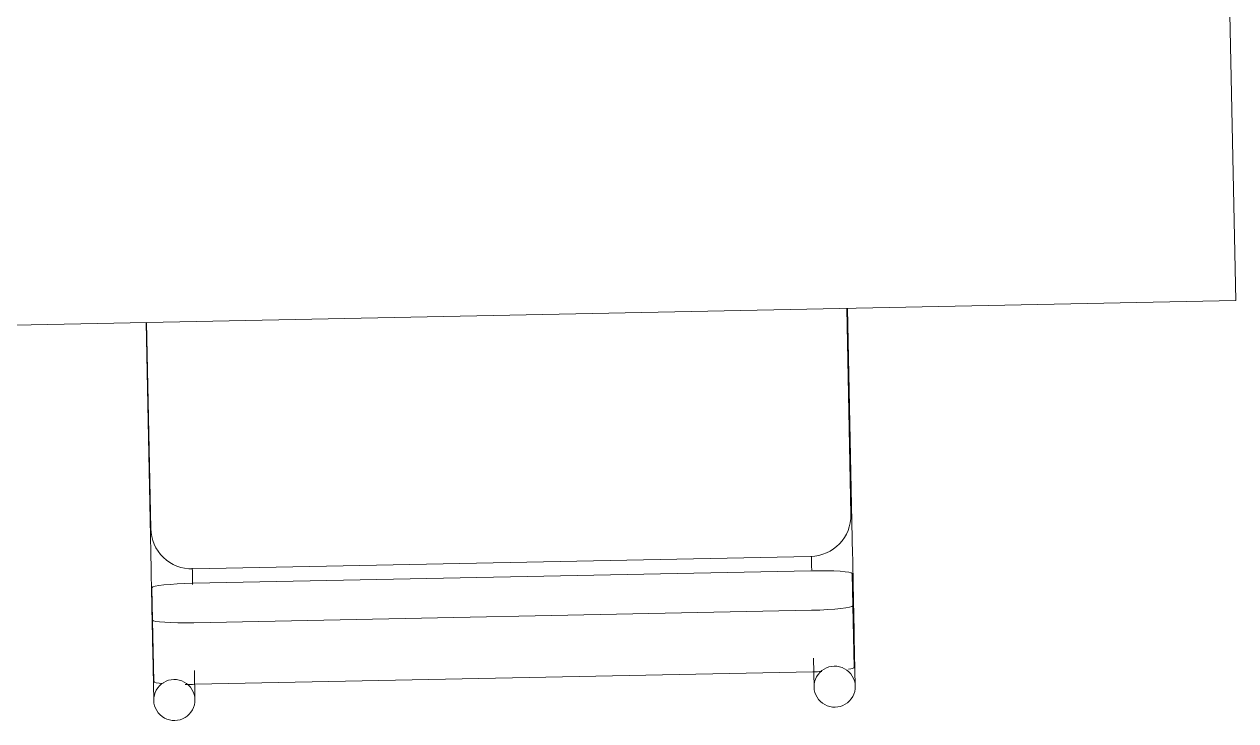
# Model space of a CAD drawing. Header units: metres. Extents: x -71 to 881, y -503 to 661.
# Drawn here: x 204.792 to 205.539, y -243.756 to -243.327 of the extents above; entities that cross this region are included whole.
import ezdxf

# ---------------------------------------------------------------- set-up
doc = ezdxf.new("R2010")
doc.units = ezdxf.units.M
doc.layers.add('07. Mobiliário', color=51, linetype='Continuous', lineweight=5)

msp = doc.modelspace()

# ---------------------------------------------------------------- linework, layer by layer
at = {"layer": '07. Mobiliário'}
for p, q in [((205.52692, -242.89713), (205.53905, -243.49701)), ((202.92692, -243.54985), (205.53905, -243.49701)), ((205.30177, -243.62884), (205.29921, -243.50186)), ((205.30281, -243.65383), (205.29974, -243.50185)), ((204.86722, -243.5106), (204.87029, -243.66258)), ((204.86749, -243.51059), (204.87006, -243.63757)), ((204.89597, -243.66245), (205.27689, -243.65474)), ((205.27707, -243.66361), (204.89615, -243.67132)), ((205.30291, -243.68523), (205.30251, -243.66531)), ((204.8708, -243.67404), (204.8712, -243.69396)), ((204.89664, -243.69566), (205.27756, -243.68796)), ((205.30368, -243.72318), (205.30291, -243.68523)), ((204.8712, -243.69396), (204.87197, -243.73191)), ((205.30347, -243.7018), (205.30358, -243.70745)), ((204.87161, -243.71584), (204.87151, -243.71089)), ((205.30445, -243.73481), (205.30384, -243.70462)), ((204.87132, -243.71337), (204.87193, -243.74356)), ((205.27869, -243.71742), (205.27906, -243.73532)), ((204.89732, -243.74304), (204.89696, -243.72515)), ((205.27833, -243.7259), (204.89741, -243.73361))]:
    msp.add_line(p, q, dxfattribs=at)
at = {"layer": '07. Mobiliário', "flags": 128}
for points in [[(205.27759, -243.66297), (205.27755, -243.66097), (205.27751, -243.65895), (205.27747, -243.65692), (205.27743, -243.65489)], [(205.30281, -243.65383), (205.30285, -243.65586), (205.3029, -243.65789), (205.30294, -243.65991), (205.30298, -243.66192), (205.30302, -243.66392), (205.30306, -243.6659), (205.3031, -243.66786), (205.30314, -243.6698), (205.30318, -243.67172), (205.30321, -243.67361), (205.30325, -243.67546), (205.30329, -243.67728), (205.30332, -243.67906), (205.30336, -243.68081), (205.30339, -243.68251), (205.30343, -243.68416), (205.30346, -243.68576), (205.30349, -243.68732), (205.30352, -243.68882), (205.30355, -243.69026), (205.30358, -243.69165), (205.30361, -243.69297), (205.30363, -243.69424), (205.30365, -243.69543), (205.30368, -243.69657), (205.3037, -243.69763), (205.30372, -243.69862), (205.30374, -243.69954), (205.30376, -243.70039), (205.30377, -243.70117), (205.30378, -243.70186), (205.3038, -243.70249), (205.30381, -243.70303), (205.30382, -243.70349), (205.30383, -243.70388), (205.30383, -243.70418), (205.30384, -243.70441), (205.30384, -243.70455), (205.30384, -243.70461)], [(204.87132, -243.71337), (204.87132, -243.71333), (204.87131, -243.71321), (204.87131, -243.713), (204.8713, -243.71272), (204.8713, -243.71236), (204.87129, -243.71191), (204.87128, -243.71139), (204.87127, -243.71079), (204.87125, -243.71011), (204.87124, -243.70936), (204.87122, -243.70853), (204.8712, -243.70763), (204.87118, -243.70665), (204.87116, -243.70561), (204.87114, -243.7045), (204.87111, -243.70332), (204.87109, -243.70207), (204.87106, -243.70076), (204.87103, -243.69939), (204.87101, -243.69796), (204.87098, -243.69648), (204.87094, -243.69494), (204.87091, -243.69335), (204.87088, -243.69171), (204.87084, -243.69002), (204.87081, -243.68829), (204.87077, -243.68652), (204.87074, -243.68471), (204.8707, -243.68286), (204.87066, -243.68098), (204.87062, -243.67907), (204.87058, -243.67714), (204.87054, -243.67518), (204.8705, -243.67321), (204.87046, -243.67121), (204.87042, -243.6692), (204.87038, -243.66718), (204.87034, -243.66516), (204.8703, -243.66313), (204.87029, -243.66258)], [(204.89568, -243.66206), (204.89573, -243.6641), (204.89577, -243.66612), (204.89581, -243.66814), (204.89585, -243.67016), (204.89589, -243.67215)]]:
    msp.add_lwpolyline(points, dxfattribs=at)
at = {"layer": '07. Mobiliário'}
for centre, start, end in [((205.27638, -243.62935), 271.15892, 1.15892), ((204.89546, -243.63706), 181.15892, 271.15892)]:
    msp.add_arc(centre, 0.0254, start, end, dxfattribs=at)
for centre, major_axis, ratio, start_param, end_param in [((205.27712, -243.66582), (-0.02539, -0.00051), 0.087156, 3.141593, 4.712389), ((204.8962, -243.67353), (-0.02539, -0.00051), 0.087156, 4.712389, 6.283185), ((205.27752, -243.68574), (0.02539, 0.00051), 0.087156, 4.712389, 6.283185), ((204.8966, -243.69345), (0.02539, 0.00051), 0.087156, 3.141593, 4.712389), ((205.27829, -243.72369), (0.02539, 0.00051), 0.087156, 4.712389, 4.928556), ((205.29175, -243.73506), (-0.0127, -0.00026), 0.996195, 4.712389, 7.853982), ((205.29175, -243.73506), (-0.0127, -0.00026), 0.996195, 1.570796, 4.712389), ((205.27829, -243.72369), (0.02539, 0.00051), 0.087156, 5.759587, 6.283185), ((204.88463, -243.7433), (-0.0127, -0.00026), 0.996195, 4.712389, 7.853982), ((204.89737, -243.7314), (0.02539, 0.00051), 0.087156, 3.141593, 3.832227), ((204.88463, -243.7433), (-0.0127, -0.00026), 0.996195, 1.570796, 4.712389), ((204.89737, -243.7314), (0.02539, 0.00051), 0.087156, 4.469921, 4.712389)]:
    msp.add_ellipse(centre, major_axis=major_axis, ratio=ratio, start_param=start_param, end_param=end_param, dxfattribs=at)
for points in [[(205.3036, -243.70241), (205.30362, -243.7025), (205.30372, -243.70304), (205.30389, -243.70451), (205.30384, -243.70591), (205.30369, -243.70682)], [(204.87155, -243.71557), (204.87154, -243.71548), (204.87144, -243.71494), (204.87127, -243.71347), (204.87132, -243.71207), (204.87147, -243.71116)]]:
    msp.add_open_spline(points, degree=3, knots=[-0.5555556, -0.5555556, -0.5555556, -0.5555556, -0.5486111, -0.5138889, -0.4444444, -0.4444444, -0.4444444, -0.4444444], dxfattribs=at)

doc.saveas('drawing.dxf')
